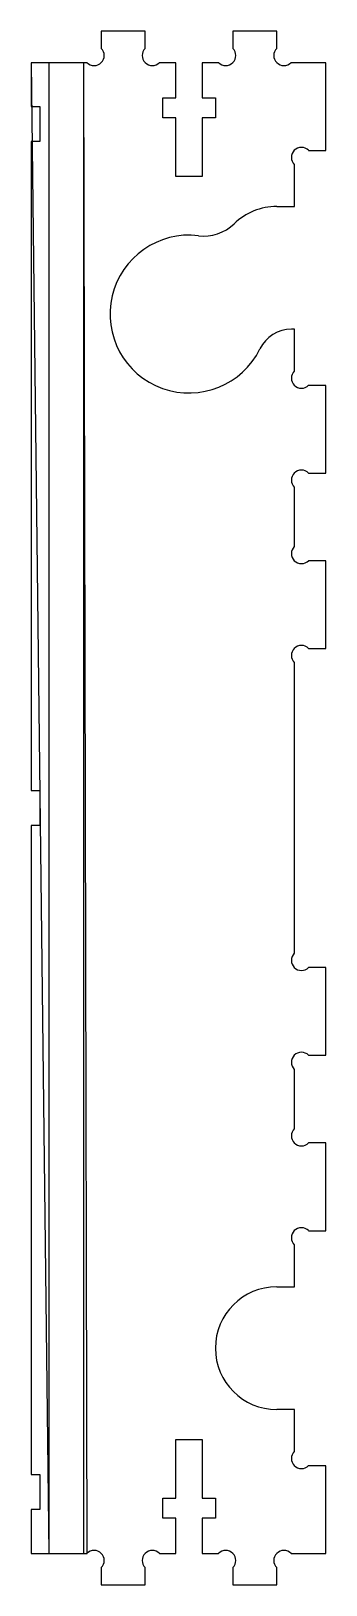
# Model space of a CAD drawing. Header units: millimetres. Extents: x -42 to 233, y -24 to 153.
# Drawn here: x 199.4 to 233, y -23.9 to 153.3 of the extents above.
import ezdxf

# ---------------------------------------------------------------- set-up
doc = ezdxf.new("R2010")
doc.units = ezdxf.units.MM

msp = doc.modelspace()

# ---------------------------------------------------------------- linework, layer by layer
for p, q in [((212.41, 153.29), (207.41, 153.29)), ((207.41, 153.29), (207.41, 151.32)), ((212.41, 151.32), (212.41, 153.29)), ((227.41, 153.29), (222.41, 153.29)), ((222.41, 153.29), (222.41, 151.32)), ((227.41, 151.32), (227.41, 153.29)), ((199.41, 149.69), (199.41, 144.69)), ((215.91, 149.69), (214.03, 149.69)), ((215.91, 145.69), (215.91, 149.69)), ((220.78, 149.69), (218.91, 149.69)), ((218.91, 149.69), (218.91, 145.69)), ((233.01, 149.69), (229.03, 149.69)), ((233.01, 139.69), (233.01, 149.69)), ((214.41, 143.39), (214.41, 145.69)), ((214.41, 145.69), (215.91, 145.69)), ((218.91, 145.69), (220.41, 145.69)), ((220.41, 145.69), (220.41, 143.39)), ((199.41, 144.69), (200.41, 144.69)), ((200.41, 144.69), (200.41, 140.69)), ((215.91, 143.39), (214.41, 143.39)), ((215.91, 136.69), (215.91, 143.39)), ((220.41, 143.39), (218.91, 143.39)), ((218.91, 143.39), (218.91, 136.69)), ((200.41, 140.69), (199.41, 140.69)), ((199.41, 140.69), (199.41, 66.69)), ((231.03, 139.69), (233.01, 139.69)), ((218.91, 136.69), (215.91, 136.69)), ((229.41, 133.29), (229.41, 138.07)), ((227.41, 133.29), (229.41, 133.29)), ((229.41, 119.29), (229.08, 119.29)), ((229.41, 114.52), (229.41, 119.29)), ((233.01, 112.89), (231.03, 112.89)), ((233.01, 102.89), (233.01, 112.89)), ((231.03, 102.89), (233.01, 102.89)), ((229.41, 94.52), (229.41, 101.27)), ((233.01, 92.89), (231.03, 92.89)), ((233.01, 82.89), (233.01, 92.89)), ((231.03, 82.89), (233.01, 82.89)), ((229.41, 48.12), (229.41, 81.27)), ((199.41, 66.69), (200.41, 66.69)), ((200.41, 66.69), (200.41, 62.69)), ((200.41, 62.69), (199.41, 62.69)), ((199.41, 62.69), (199.41, -11.31)), ((233.01, 46.49), (231.03, 46.49)), ((233.01, 36.49), (233.01, 46.49)), ((231.03, 36.49), (233.01, 36.49)), ((229.41, 28.12), (229.41, 34.87)), ((233.01, 26.49), (231.03, 26.49)), ((233.01, 16.49), (233.01, 26.49)), ((231.03, 16.49), (233.01, 16.49)), ((229.41, 10.09), (229.41, 14.87)), ((227.41, 10.09), (229.41, 10.09)), ((229.41, -3.91), (227.41, -3.91)), ((229.41, -8.68), (229.41, -3.91)), ((215.91, -14.01), (215.91, -7.31)), ((215.91, -7.31), (218.91, -7.31)), ((218.91, -7.31), (218.91, -14.01)), ((233.01, -10.31), (231.03, -10.31)), ((233.01, -20.31), (233.01, -10.31)), ((199.41, -11.31), (200.41, -11.31)), ((200.41, -11.31), (200.41, -15.31)), ((214.41, -16.31), (214.41, -14.01)), ((214.41, -14.01), (215.91, -14.01)), ((218.91, -14.01), (220.41, -14.01)), ((220.41, -14.01), (220.41, -16.31)), ((200.41, -15.31), (199.41, -15.31)), ((199.41, -15.31), (199.41, -20.31)), ((215.91, -16.31), (214.41, -16.31)), ((215.91, -20.31), (215.91, -16.31)), ((220.41, -16.31), (218.91, -16.31)), ((218.91, -16.31), (218.91, -20.31)), ((214.03, -20.31), (215.91, -20.31)), ((218.91, -20.31), (220.78, -20.31)), ((229.03, -20.31), (233.01, -20.31)), ((207.41, -21.93), (207.41, -23.91)), ((212.41, -23.91), (212.41, -21.93)), ((222.41, -21.93), (222.41, -23.91)), ((227.41, -23.91), (227.41, -21.93)), ((207.41, -23.91), (212.41, -23.91)), ((222.41, -23.91), (227.41, -23.91))]:
    msp.add_line(p, q)
for points in [[(205.78, 149.69), (199.41, 149.69), (201.41, -20.31), (205.41, -20.31), (205.41, 149.69)], [(199.41, -20.31), (205.78, -20.31), (205.41, 149.69), (201.41, 149.69), (201.41, -20.31)]]:
    msp.add_lwpolyline(points)
msp.add_lwpolyline([(205.41, 149.69), (201.41, 149.69), (201.41, -20.31), (205.41, -20.31)], close=True)
for centre, radius, start, end in [((206.59, 150.51), 1.15, 225, 45), ((213.22, 150.51), 1.15, 135, 315), ((221.59, 150.51), 1.15, 225, 45), ((228.22, 150.51), 1.15, 135, 315), ((230.22, 138.88), 1.15, 45, 225), ((227.41, 126.29), 7, 90, 133.9981), ((219.07, 134.92), 5, 263.1723, 313.9981), ((217.41, 121.02), 9, 83.1723, 333.839), ((229.08, 115.29), 4, 90, 153.839), ((230.22, 113.71), 1.15, 135, 315), ((230.22, 102.08), 1.15, 45, 225), ((230.22, 93.71), 1.15, 135, 315), ((230.22, 82.08), 1.15, 45, 225), ((230.22, 47.31), 1.15, 135, 315), ((230.22, 35.68), 1.15, 45, 225), ((230.22, 27.31), 1.15, 135, 315), ((230.22, 15.68), 1.15, 45, 225), ((227.41, 3.09), 7, 90, 270), ((230.22, -9.49), 1.15, 135, 315), ((206.59, -21.12), 1.15, 315, 135), ((213.22, -21.12), 1.15, 45, 225), ((221.59, -21.12), 1.15, 315, 135), ((228.22, -21.12), 1.15, 45, 225)]:
    msp.add_arc(centre, radius, start, end)

doc.saveas('drawing.dxf')
